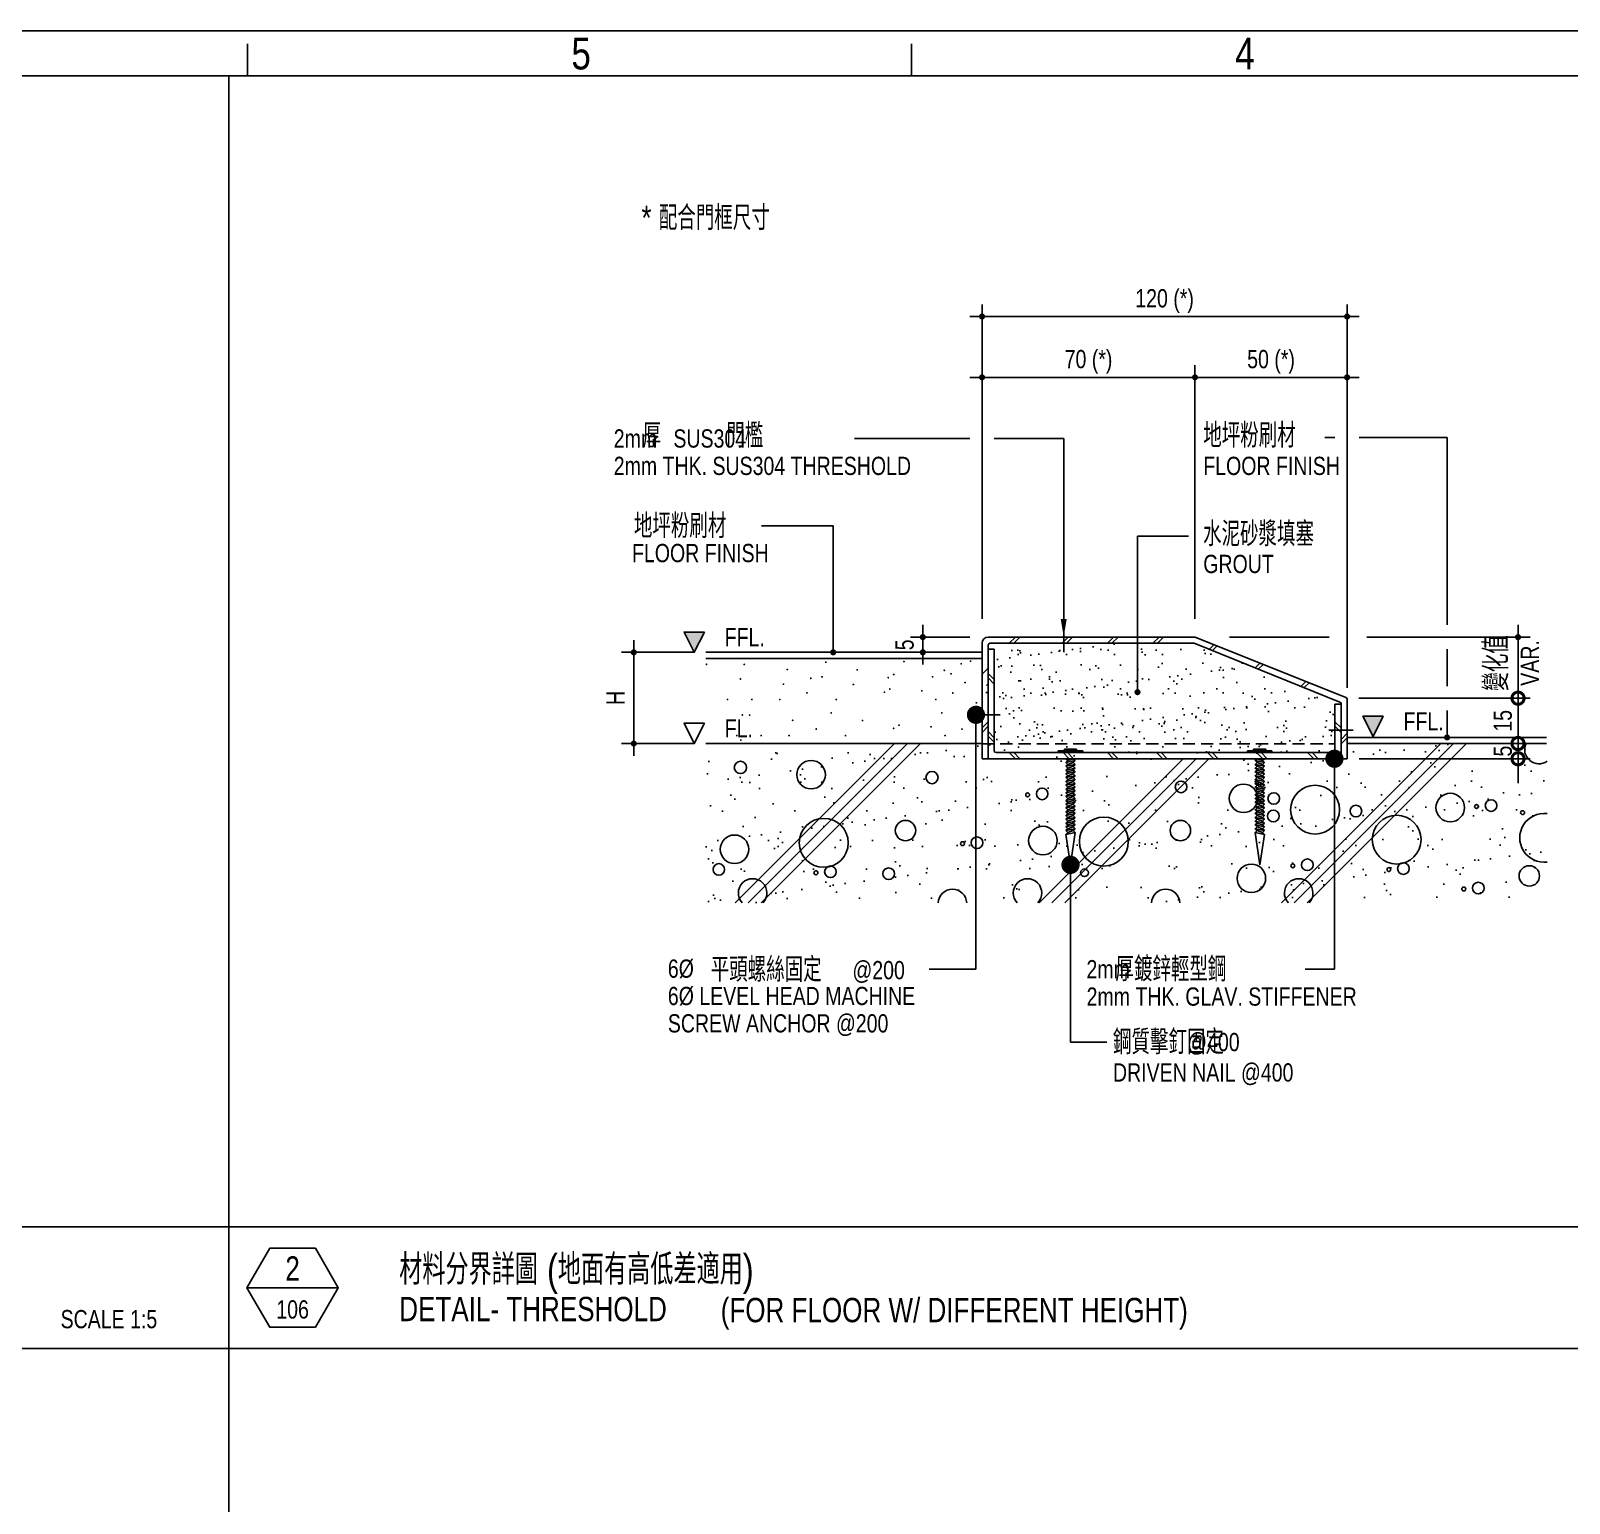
# Model space of a CAD drawing. Extents: x -14231 to 413940, y -171733 to 124993.
# Drawn here: x 241.1 to 494, y 329.7 to 571.9 of the extents above; entities that cross this region are included whole.
import ezdxf
from ezdxf.enums import TextEntityAlignment as Align

# ---------------------------------------------------------------- set-up
doc = ezdxf.new("R2010")
doc.units = 0
doc.header["$LTSCALE"] = 8
doc.linetypes.add('HIDDEN', pattern=[0.375, 0.25, -0.125])
doc.layers.get('0').update_dxf_attribs({"color": 1, "linetype": 'CONTINUOUS'})
doc.layers.get('Defpoints').update_dxf_attribs({"linetype": 'CONTINUOUS'})
for name, color, linetype in [('1', 1, 'CONTINUOUS'), ('2', 2, 'CONTINUOUS'), ('3', 3, 'CONTINUOUS'), ('4', 4, 'CONTINUOUS'), ('BOR', 1, 'CONTINUOUS'), ('DIM', 1, 'CONTINUOUS'), ('NOTE', 2, 'CONTINUOUS'), ('SECTIONS', 3, 'CONTINUOUS'), ('TEXT', 2, 'CONTINUOUS')]:
    doc.layers.add(name, color=color, linetype=linetype)
doc.styles.add('ACADCHN6', font='CTCICHN0.shx', dxfattribs={"bigfont": 'ACADCHN6.shx'})
doc.styles.add('CTCIL_A1_DWG$0$ARIAL', font='Arial')
doc.styles.add('S1', font='AUCAD', dxfattribs={"width": 0.8, "height": 3})
doc.dimstyles.new('ARCH-2', dxfattribs={"dimscale": 100, "dimtxt": 3, "dimasz": 0.04, "dimexe": 0.02, "dimexo": 0.02, "dimgap": 0.01, "dimtad": 1, "dimdec": 0, "dimlfac": 2, "dimzin": 0, "dimdsep": 46, "dimtxsty": 'S1', "dimblk": 'DOTSMALL', "dimcen": 0.02, "dimdle": 0.02, "dimclrd": 1, "dimclre": 1, "dimclrt": 2, "dimadec": 0, "dimazin": 0, "dimtfac": 1, "dimtdec": 0, "dimtix": 1, "dimtofl": 0, "dimtmove": 1, "dimatfit": 3, "dimfxl": 1, "dimtolj": 1, "dimtzin": 0, "dimlwd": -1, "dimlwe": -1, "dimarcsym": 0})
doc.dimstyles.new('CTCI_CVLLEADER', dxfattribs={"dimtxt": 3, "dimasz": 3, "dimexe": 2, "dimexo": 2, "dimgap": 1, "dimtad": 0, "dimtih": 1, "dimtoh": 1, "dimdec": 4, "dimlfac": 100, "dimzin": 0, "dimdsep": 46, "dimtxsty": 'S1', "dimblk": 'DTARROWF', "dimcen": 2, "dimclrd": 1, "dimclre": 1, "dimclrt": 2, "dimadec": 0, "dimazin": 0, "dimtfac": 1, "dimtdec": 4, "dimtofl": 0, "dimtmove": 0, "dimatfit": 3, "dimldrblk": 'DTARROWF', "dimfxl": 1, "dimtolj": 1, "dimtzin": 0, "dimarcsym": 0})

# ---------------------------------------------------------------- blocks, each defined once
blk = doc.blocks.new('DARROW1')
at = {"layer": '1', "color": 2}
blk.add_solid([(-3, -0.5), (-3, 0.5), (0, 0)], dxfattribs=at)
blk = doc.blocks.new('darrow9')
at = {"color": 2, "const_width": 0.5}
blk.add_lwpolyline([(-0.25, 0, 1), (0.25, 0, 1)], format="xyb", close=True, dxfattribs=at)
blk = doc.blocks.new('DTARROWF')
at = {"color": 0, "const_width": 0.5}
blk.add_lwpolyline([(-0.25, 0, 1), (0.25, 0, 1)], format="xyb", close=True, dxfattribs=at)
blk = doc.blocks.new('_DotSmall')
at = {"color": 0, "linetype": 'ByBlock', "const_width": 0.5}
blk.add_lwpolyline([(-0.0625, 0, 1), (0.0625, 0, 1)], format="xyb", close=True, dxfattribs=at)
blk = doc.blocks.new('*D11')
at = {"layer": '1', "color": 1, "transparency": 16777216}
for p, q in [((485.55, 454.68), (485.55, 458.68)), ((459.45, 454.68), (487.55, 454.68)), ((459.45, 452.18), (487.55, 452.18)), ((485.55, 452.18), (485.55, 448.18))]:
    blk.add_line(p, q, dxfattribs=at)
at = {"layer": 'Defpoints', "color": 0, "transparency": 16777216}
for p in [(457.45, 454.68), (485.55, 454.68), (457.45, 452.18)]:
    blk.add_point(p, dxfattribs=at)
at = {"layer": '1', "color": 1, "transparency": 16777216, "xscale": 4, "yscale": 4, "zscale": 4}
for p, rotation in [((485.55, 454.68), 270), ((485.55, 452.18), 90)]:
    blk.add_blockref('_DotSmall', p, dxfattribs=dict(at, rotation=rotation))
at = {"layer": '1', "color": 2, "transparency": 16777216, "insert": (483.05, 453.43), "char_height": 3, "attachment_point": 5, "rotation": 90, "style": 'S1'}
blk.add_mtext('\\A1;5', dxfattribs=at)
blk = doc.blocks.new('*D12')
at = {"layer": '1', "color": 1, "transparency": 16777216}
for p, q in [((485.55, 452.68), (485.55, 464.13)), ((459.4, 462.13), (487.55, 462.13)), ((459.45, 454.68), (487.55, 454.68))]:
    blk.add_line(p, q, dxfattribs=at)
at = {"layer": 'Defpoints', "color": 0, "transparency": 16777216}
for p in [(457.4, 462.13), (485.55, 462.13), (457.45, 454.68)]:
    blk.add_point(p, dxfattribs=at)
at = {"layer": '1', "color": 1, "transparency": 16777216, "xscale": 4, "yscale": 4, "zscale": 4}
for p, rotation in [((485.55, 462.13), 90), ((485.55, 454.68), 270)]:
    blk.add_blockref('_DotSmall', p, dxfattribs=dict(at, rotation=rotation))
at = {"layer": '1', "color": 2, "transparency": 16777216, "insert": (483.05, 458.41), "char_height": 3, "attachment_point": 5, "rotation": 90, "style": 'S1'}
blk.add_mtext('\\A1;15', dxfattribs=at)
blk = doc.blocks.new('_Dot')
at = {"color": 0, "linetype": 'ByBlock', "lineweight": -2}
blk.add_line((-0.5, 0), (-1, 0), dxfattribs=at)
at = {"color": 0, "linetype": 'ByBlock', "const_width": 0.5}
blk.add_lwpolyline([(-0.25, 0, 1), (0.25, 0, 1)], format="xyb", close=True, dxfattribs=at)
blk = doc.blocks.new('CTCIL_A1_DWG')
at = {"linetype": 'Continuous', "lineweight": 25}
for p, q in [((840, 593), (0, 593)), ((291.64, 585.5), (291.64, 590.81)), ((402.24, 585.5), (402.24, 590.81)), ((832.65, 585.5), (8.35, 585.5))]:
    blk.add_line(p, q, dxfattribs=at)
at = {"linetype": 'Continuous', "lineweight": 0, "style": 'CTCIL_A1_DWG$0$ARIAL', "width": 0.786}
for s, p in [('5', (345.59, 586.55)), ('4', (456.2, 586.55))]:
    blk.add_text(s, height=5.31, dxfattribs=at).set_placement(p)

msp = doc.modelspace()

# ---------------------------------------------------------------- hatches: boundary and pattern name
at = {"layer": '2', "linetype": 'Continuous'}
h = msp.add_hatch(dxfattribs=at)
h.set_pattern_fill('AR-SAND', color=256, scale=0.15, style=0)
h.set_pattern_definition([(37.5, (-33.279, 170.723), (-0.240005, 7.3412), [0, -5.7912, 0, -6.477, 0, -6.19125]), (7.5, (-33.279, 170.723), (6.74285, 10.75238), [0, -3.1242, 0, -5.2197, 0, -2.00025]), (327.5, (-37.965, 170.723), (11.864886, 0.02156), [0, -1.905, 0, -6.858, 0, -8.9535]), (317.5, (-37.965, 170.723), (11.45335, 3.34394), [0, -0.9525, 0, -4.4958, 0, -5.1435])])
edge = h.paths.add_edge_path()
edge.add_line((352.0673, 428.4892), (490.2246, 428.4892))
edge.add_line((352.0673, 454.6754), (352.0673, 428.4892))
edge.add_line((397.4542, 454.6754), (352.0673, 454.6754))
edge.add_line((397.4542, 452.1754), (457.4542, 452.1754))
edge.add_line((397.4542, 452.1754), (397.4542, 471.1754))
edge.add_line((457.4542, 452.1754), (457.4542, 461.9592))
edge.add_line((457.4542, 454.6754), (490.2246, 454.6754))
edge.add_line((490.2246, 454.6754), (490.2246, 428.4892))
at = {"layer": 'DIM', "linetype": 'Continuous'}
h = msp.add_hatch(dxfattribs=at)
h.set_pattern_fill('AR-SAND', color=2, scale=0.1, style=0)
h.set_pattern_definition([(37.5, (82.9568, -27.015), (-0.160003, 4.894132), [0, -3.8608, 0, -4.318, 0, -4.1275]), (7.5, (82.957, -27.015), (4.49523, 7.16825), [0, -2.0828, 0, -3.4798, 0, -1.3335]), (327.5, (79.8326, -27.015), (7.909924, 0.014372), [0, -1.27, 0, -4.572, 0, -5.969]), (317.5, (79.8326, -27.015), (7.635565, 2.22929), [0, -0.635, 0, -2.9972, 0, -3.429])])
h.paths.add_polyline_path([(432.3024, 471.1754), (417.8721, 471.1754), (417.8721, 466.8478, -1), (417.8721, 466.3478, -1), (417.8721, 466.8478), (417.8721, 471.1754), (398.7542, 471.1754, 0.41421356), (398.4542, 470.8754), (398.4542, 470.1754), (399.4542, 470.1754), (399.4542, 457.1754), (455.4542, 457.1754), (455.4542, 461.1519), (456.4475, 461.1519, 0.34704597), (456.2837, 461.4856)])
h.paths.add_polyline_path([(455.4542, 457.1754), (399.4542, 457.1754), (399.4542, 453.4754, 0.41421356), (399.7542, 453.1754), (409.991, 453.1754), (409.991, 453.4754), (410.991, 453.4754), (410.991, 453.7754), (412.991, 453.7754), (412.991, 453.4754), (413.991, 453.4754), (413.991, 453.1754), (439.991, 453.1754), (439.991, 453.4754), (440.991, 453.4754), (440.991, 453.7754), (442.991, 453.7754), (442.991, 453.4754), (443.991, 453.4754), (443.991, 453.1754), (448.9163, 453.1754, -0.50444778), (455.3825, 453.2808, 0.17841763), (455.4542, 453.4754)])

# ---------------------------------------------------------------- linework, layer by layer
at = {"layer": '1'}
for p, q in [((402.9306, 472.1754), (401.9306, 471.1754)), ((403.6583, 472.1754), (402.6583, 471.1754)), ((411.6101, 472.1754), (410.6101, 471.1754)), ((412.3377, 472.1754), (411.3377, 471.1754)), ((419.0785, 472.1754), (418.0785, 471.1754)), ((419.8061, 472.1754), (418.8061, 471.1754)), ((426.5468, 472.1754), (425.5468, 471.1754)), ((427.2745, 472.1754), (426.2745, 471.1754)), ((435.5687, 470.9306), (434.8044, 470.1663)), ((436.0882, 470.7225), (435.3226, 469.9569)), ((443.121, 467.9046), (442.3384, 467.1221)), ((397.4542, 466.076), (398.4542, 467.076)), ((399.4542, 465.1898), (398.4542, 466.1898)), ((399.4542, 464.4621), (398.4542, 465.4621)), ((443.6405, 467.6965), (442.8567, 466.9126)), ((450.6733, 464.8786), (449.8725, 464.0778)), ((451.1928, 464.6704), (450.3908, 463.8684)), ((397.4542, 457.243), (398.4542, 458.243)), ((456.4542, 457.243), (455.4542, 458.243)), ((397.4542, 456.5153), (398.4542, 457.5153)), ((399.4542, 455.6291), (398.4542, 456.6291)), ((399.4542, 454.9015), (398.4542, 455.9015)), ((456.4542, 456.5153), (455.4542, 457.5153)), ((456.4542, 455.3628), (457.4542, 456.3628)), ((456.4542, 454.6351), (457.4542, 455.6351)), ((383.086, 454.6754), (356.8998, 428.4892)), ((385.2074, 454.6754), (359.0212, 428.4892)), ((387.3287, 454.6754), (361.1425, 428.4892)), ((402.9306, 452.1754), (401.9306, 453.1754)), ((403.6583, 452.1754), (402.6583, 453.1754)), ((411.7824, 452.1754), (410.7824, 453.1754)), ((412.5101, 452.1754), (411.5101, 453.1754)), ((419.0785, 452.1754), (418.0785, 453.1754)), ((419.8061, 452.1754), (418.8061, 453.1754)), ((427.1435, 452.1754), (426.1435, 453.1754)), ((427.8711, 452.1754), (426.8711, 453.1754)), ((435.523, 452.1754), (434.523, 453.1754)), ((436.2507, 452.1754), (435.2507, 453.1754)), ((443.588, 452.1754), (442.588, 453.1754)), ((444.3157, 452.1754), (443.3157, 453.1754)), ((472.8415, 454.6754), (446.6553, 428.4892)), ((474.9628, 454.6754), (448.7766, 428.4892)), ((477.0841, 454.6754), (450.8979, 428.4892)), ((451.9676, 452.1754), (450.9676, 453.1754)), ((452.6952, 452.1754), (451.6952, 453.1754)), ((430.5104, 452.1754), (406.8242, 428.4892)), ((432.6317, 452.1754), (408.9455, 428.4892)), ((434.7531, 452.1754), (411.0669, 428.4892))]:
    msp.add_line(p, q, dxfattribs=at)
at = {"layer": '1', "linetype": 'HIDDEN'}
msp.add_line((397.4542, 454.6079), (455.4542, 454.6079), dxfattribs=at)
at = {"layer": '1'}
for centre, radius in [((357.7333, 450.7511), 1.0051), ((369.3568, 449.5545), 2.3453), ((389.2275, 449.075), 1.0051), ((430.158, 447.5502), 0.9563), ((440.4268, 445.6652), 2.3453), ((452.1883, 443.7973), 4.0205), ((404.942, 446.2399), 0.3188), ((407.3329, 446.3992), 0.9563), ((442.9429, 445.0994), 0.3188), ((445.4002, 445.6393), 0.9563), ((474.4074, 444.1454), 2.3453), ((481.1249, 444.4785), 0.9563), ((417.4696, 438.5548), 4.0205), ((445.3338, 442.7587), 0.9563), ((458.9038, 443.5774), 0.9563), ((465.6029, 438.8739), 4.0205), ((478.7341, 444.3192), 0.3188), ((486.2989, 443.3163), 0.3188), ((371.4376, 438.3481), 4.0205), ((384.8719, 440.3594), 1.6752), ((407.4508, 438.7207), 2.3453), ((430.0529, 440.3594), 1.6752), ((356.7651, 437.2868), 2.3453), ((394.2364, 438.2044), 0.3188), ((396.6273, 438.3637), 0.9563), ((450.9199, 434.733), 0.9563), ((466.7051, 434.1123), 0.9563), ((354.1873, 433.9686), 0.9563), ((370.1489, 433.4271), 0.3188), ((372.5397, 433.5864), 0.9563), ((382.1031, 433.2678), 0.9563), ((414.2895, 433.4271), 0.6376), ((441.7194, 432.5071), 2.3453), ((448.529, 434.5736), 0.3188), ((464.3142, 433.953), 0.3188), ((487.4042, 432.9069), 1.6752), ((476.6312, 430.7519), 0.3188), ((479.022, 430.9112), 0.9563)]:
    msp.add_circle(centre, radius, dxfattribs=at)
for centre, radius, start, end in [((488.9843, 453.6767), 2.3453, 154.796191, 305.348779), ((489.849, 439.1667), 4.0205, 82.968631, 277.031369), ((359.7435, 430.1069), 2.3453, 316.391511, 223.608489), ((404.9245, 430.1069), 2.3453, 316.391511, 223.608489), ((449.499, 430.1069), 2.3453, 316.391511, 223.608489), ((392.5926, 428.3753), 2.3453, 2.783951, 177.216049), ((427.641, 428.3753), 2.3453, 2.783951, 177.216049)]:
    msp.add_arc(centre, radius, start, end, dxfattribs=at)
at = {"layer": '2'}
for p, q in [((397.4542, 469.6754), (352.0673, 469.6754)), ((490.2246, 455.6754), (457.4542, 455.6754))]:
    msp.add_line(p, q, dxfattribs=at)
at = {"layer": '2', "const_width": 0.15}
for points in [[(352.1669, 467.6249, -1), (352.1669, 467.7749, -1)], [(358.3691, 467.6187, -1), (358.3691, 467.7687, -1)], [(371.7772, 467.9714, -1), (371.7772, 468.1214, -1)], [(384.6211, 468.079, -1), (384.6211, 468.229, -1)], [(394.0327, 467.7156, -1), (394.0327, 467.8656, -1)], [(395.5682, 468.1508, -1), (395.5682, 468.3008, -1)], [(357.7372, 465.2186, -1), (357.7372, 465.3686, -1)], [(365.4422, 466.7618, -1), (365.4422, 466.9118, -1)], [(369.3073, 465.3262, -1), (369.3073, 465.4762, -1)], [(371.1452, 465.5713, -1), (371.1452, 465.7213, -1)], [(377.0054, 466.7872, -1), (376.8554, 466.7872, -1)], [(382.0364, 465.4396, -1), (382.0364, 465.5896, -1)], [(382.9293, 465.9617, -1), (382.9293, 466.1117, -1)], [(389.3166, 465.5713, -1), (389.3166, 465.7213, -1)], [(391.2437, 466.6433, -1), (391.2437, 466.7933, -1)], [(392.3552, 466.0578, -1), (392.3552, 466.2078, -1)], [(364.8103, 464.3617, -1), (364.8103, 464.5117, -1)], [(368.6753, 462.9261, -1), (368.6753, 463.0761, -1)], [(376.3734, 464.3871, -1), (376.2234, 464.3871, -1)], [(381.4044, 463.0395, -1), (381.4044, 463.1895, -1)], [(382.2974, 463.5616, -1), (382.2974, 463.7116, -1)], [(387.5524, 463.2788, -1), (387.5524, 463.4288, -1)], [(392.6424, 462.9154, -1), (392.6424, 463.0654, -1)], [(394.6562, 464.6222, -1), (394.6562, 464.7722, -1)], [(355.6196, 461.8431, -1), (355.6196, 461.9931, -1)], [(359.6216, 461.8431, -1), (359.6216, 461.9931, -1)], [(364.2112, 461.8431, -1), (364.2112, 461.9931, -1)], [(373.4903, 461.8431, -1), (373.4903, 461.9931, -1)], [(389.8534, 461.8431, -1), (389.8534, 461.9931, -1)], [(396.5191, 461.3012, -1), (396.5191, 461.4512, -1)], [(358.0516, 459.2877, -1), (358.0516, 459.4377, -1)], [(359.2539, 459.2815, -1), (359.2539, 459.4315, -1)], [(366.3269, 458.4246, -1), (366.3269, 458.5746, -1)], [(372.6619, 459.6342, -1), (372.6619, 459.7842, -1)], [(377.8901, 458.45, -1), (377.7401, 458.45, -1)], [(383.8141, 457.6245, -1), (383.8141, 457.7745, -1)], [(390.8333, 459.6342, -1), (390.8333, 459.7842, -1)], [(397.0555, 458.406, -1), (397.0555, 458.556, -1)], [(357.1363, 455.906, -1), (357.1363, 456.056, -1)], [(357.8916, 455.2427, -1), (357.7416, 455.2427, -1)], [(361.1382, 455.906, -1), (361.1382, 456.056, -1)], [(365.7279, 455.906, -1), (365.7279, 456.056, -1)], [(370.192, 456.989, -1), (370.192, 457.139, -1)], [(375.007, 455.906, -1), (375.007, 456.056, -1)], [(382.9211, 457.1024, -1), (382.9211, 457.2524, -1)], [(389.0691, 457.3417, -1), (389.0691, 457.4917, -1)], [(391.37, 455.906, -1), (391.37, 456.056, -1)], [(394.1591, 456.9783, -1), (394.1591, 457.1283, -1)]]:
    msp.add_lwpolyline(points, format="xyb", close=True, dxfattribs=at)
at = {"layer": '2', "linetype": 'Continuous'}
for points in [[(411.2355, 452.1754), (411.5466, 451.8644), (411.2355, 451.5532), (411.5466, 451.2421), (411.2355, 450.9309)], [(411.2355, 450.9309), (411.5466, 450.6199), (411.2355, 450.3087), (411.5466, 449.9976), (411.2355, 449.6865), (411.5466, 449.3754), (411.2355, 449.0642), (411.5466, 448.7531), (411.2355, 448.442), (411.5466, 448.1309), (411.2355, 447.8197), (411.5466, 447.5086), (411.2355, 447.1975)], [(412.4355, 452.1754), (412.7466, 451.8644), (412.4355, 451.5532), (412.7466, 451.2421), (412.4355, 450.9309)], [(412.4355, 450.9309), (412.7466, 450.6199), (412.4355, 450.3087), (412.7466, 449.9976), (412.4355, 449.6865), (412.7466, 449.3754), (412.4355, 449.0642), (412.7466, 448.7531), (412.4355, 448.442), (412.7466, 448.1309), (412.4355, 447.8197), (412.7466, 447.5086), (412.4355, 447.1975)], [(442.6514, 452.1754), (442.3404, 451.8644), (442.6514, 451.5532), (442.3404, 451.2421), (442.6514, 450.9309)], [(442.6514, 450.9309), (442.3404, 450.6199), (442.6514, 450.3087), (442.3404, 449.9976), (442.6514, 449.6865), (442.3404, 449.3754), (442.6514, 449.0642), (442.3404, 448.7531), (442.6514, 448.442), (442.3404, 448.1309), (442.6514, 447.8197), (442.3404, 447.5086), (442.6514, 447.1975)], [(443.8514, 452.1754), (443.5404, 451.8644), (443.8514, 451.5532), (443.5404, 451.2421), (443.8514, 450.9309)], [(443.8514, 450.9309), (443.5404, 450.6199), (443.8514, 450.3087), (443.5404, 449.9976), (443.8514, 449.6865), (443.5404, 449.3754), (443.8514, 449.0642), (443.5404, 448.7531), (443.8514, 448.442), (443.5404, 448.1309), (443.8514, 447.8197), (443.5404, 447.5086), (443.8514, 447.1975)], [(411.2355, 447.1975), (411.5466, 446.8864), (411.2355, 446.5752), (411.5466, 446.2641), (411.2355, 445.953), (411.5466, 445.6419), (411.2355, 445.3307), (411.5466, 445.0196), (411.2355, 444.7085), (411.5466, 444.3974), (411.2355, 444.0862), (411.5466, 443.7751), (411.2355, 443.464)], [(412.4355, 447.1975), (412.7466, 446.8864), (412.4355, 446.5752), (412.7466, 446.2641), (412.4355, 445.953), (412.7466, 445.6419), (412.4355, 445.3307), (412.7466, 445.0196), (412.4355, 444.7085), (412.7466, 444.3974), (412.4355, 444.0862), (412.7466, 443.7751), (412.4355, 443.464)], [(442.6514, 447.1975), (442.3404, 446.8864), (442.6514, 446.5752), (442.3404, 446.2641), (442.6514, 445.953), (442.3404, 445.6419), (442.6514, 445.3307), (442.3404, 445.0196), (442.6514, 444.7085), (442.3404, 444.3974), (442.6514, 444.0862), (442.3404, 443.7751), (442.6514, 443.464)], [(443.8514, 447.1975), (443.5404, 446.8864), (443.8514, 446.5752), (443.5404, 446.2641), (443.8514, 445.953), (443.5404, 445.6419), (443.8514, 445.3307), (443.5404, 445.0196), (443.8514, 444.7085), (443.5404, 444.3974), (443.8514, 444.0862), (443.5404, 443.7751), (443.8514, 443.464)], [(411.2355, 443.464), (411.5466, 443.1529), (411.2355, 442.8417), (411.5466, 442.5306), (411.2355, 442.2195), (411.5466, 441.9084), (411.2355, 441.5972), (411.5466, 441.2861), (411.2355, 440.975), (411.5466, 440.6639), (411.2355, 440.3527), (411.5466, 440.0416), (411.2355, 439.7305)], [(412.4355, 443.464), (412.7466, 443.1529), (412.4355, 442.8417), (412.7466, 442.5306), (412.4355, 442.2195), (412.7466, 441.9084), (412.4355, 441.5972), (412.7466, 441.2861), (412.4355, 440.975), (412.7466, 440.6639), (412.4355, 440.3527), (412.7466, 440.0416), (412.7466, 440.0416)], [(442.6514, 443.464), (442.3404, 443.1529), (442.6514, 442.8417), (442.3404, 442.5306), (442.6514, 442.2195), (442.3404, 441.9084), (442.6514, 441.5972), (442.3404, 441.2861), (442.6514, 440.975), (442.3404, 440.6639), (442.6514, 440.3527), (442.3404, 440.0416), (442.3404, 440.0416)], [(443.8514, 443.464), (443.5404, 443.1529), (443.8514, 442.8417), (443.5404, 442.5306), (443.8514, 442.2195), (443.5404, 441.9084), (443.8514, 441.5972), (443.5404, 441.2861), (443.8514, 440.975), (443.5404, 440.6639), (443.8514, 440.3527), (443.5404, 440.0416), (443.8514, 439.7305)]]:
    msp.add_lwpolyline(points, dxfattribs=at)
at = {"layer": '3'}
for p, q in [((273.6589, -4.6575), (273.6589, 564.4977)), ((397.4542, 452.1754), (397.4542, 471.1754)), ((398.4542, 472.1754), (432.4055, 472.1754)), ((398.4542, 452.1754), (398.4542, 470.8754)), ((398.7542, 471.1754), (432.3024, 471.1754)), ((456.2491, 461.4996), (432.3024, 471.1754)), ((457.2491, 462.2438), (432.5004, 472.1601)), ((397.4542, 468.6754), (352.0673, 468.6754)), ((398.4542, 470.1754), (399.4542, 470.1754)), ((399.4542, 453.4754), (399.4542, 470.1754)), ((455.4542, 453.4754), (455.4542, 461.1519)), ((455.4542, 461.1519), (456.4542, 461.1519)), ((456.4542, 452.1754), (456.4542, 461.2149)), ((457.4542, 452.1754), (457.4542, 461.9592)), ((397.4542, 454.6754), (352.0673, 454.6754)), ((399.7542, 453.1754), (455.1542, 453.1754)), ((457.4542, 454.6754), (490.2246, 454.6754)), ((397.4542, 452.1754), (457.4542, 452.1754)), ((-2.7034, 375.1898), (810.3973, 375.1898)), ((-2.7034, 355.1898), (810.3973, 355.1898))]:
    msp.add_line(p, q, dxfattribs=at)
for centre, radius, start, end in [((398.4542, 471.1754), 1, 90, 180), ((398.7542, 470.8754), 0.3, 90, 180), ((432.4055, 471.8754), 0.3, 71.565051, 90), ((456.1542, 461.2149), 0.3, 0, 71.565051), ((457.1542, 461.9592), 0.3, 0, 71.565051), ((399.7542, 453.4754), 0.3, 180, 270), ((455.1542, 453.4754), 0.3, 270, 0)]:
    msp.add_arc(centre, radius, start, end, dxfattribs=at)
at = {"layer": '4'}
for p, q in [((400.4542, 459.4012), (396.4542, 459.4012)), ((454.4542, 456.8635), (458.4542, 456.8635))]:
    msp.add_line(p, q, dxfattribs=at)
at = {"layer": 'DIM', "color": 1, "linetype": 'Continuous'}
for p, q in [((397.4542, 526.8998), (397.4542, 516.8998)), ((457.4542, 526.8998), (457.4542, 516.8998)), ((395.4542, 524.8998), (459.4542, 524.8998)), ((397.4542, 516.8998), (397.4542, 475.1754)), ((432.4542, 516.8998), (432.4542, 475.1754)), ((457.4542, 516.8998), (457.4542, 463.8535)), ((395.4542, 514.8998), (459.4542, 514.8998)), ((455.4542, 505.0276), (453.7687, 505.0276)), ((459.4542, 505.0276), (473.8885, 505.0276)), ((473.8885, 474.1754), (473.8885, 505.0276)), ((387.7167, 467.6754), (387.7167, 474.1754)), ((485.5509, 448.6271), (485.5509, 474.1754)), ((340.2048, 452.6754), (340.2048, 471.6754)), ((385.7167, 472.1754), (395.4542, 472.1754)), ((487.5509, 472.1754), (460.6943, 472.1754)), ((338.2048, 469.6754), (350.0673, 469.6754)), ((385.7167, 469.6754), (395.4542, 469.6754)), ((473.8885, 470.1754), (473.8885, 464.1346)), ((473.8885, 455.6754), (473.8885, 460.1346)), ((338.2048, 454.6754), (350.0673, 454.6754))]:
    msp.add_line(p, q, dxfattribs=at)
at = {"layer": 'NOTE', "color": 1}
for p, q in [((395.4542, 504.8419), (376.5098, 504.8419)), ((399.4542, 504.8419), (410.8763, 504.8419)), ((410.8763, 469.6754), (410.8763, 504.8419)), ((423.0019, 463.1248), (423.0019, 488.7682)), ((423.0019, 488.7682), (431.359, 488.7682)), ((454.4856, 472.1754), (438.1285, 472.1754)), ((412.7466, 451.8644), (411.2355, 451.5532)), ((412.7466, 451.2421), (411.2355, 450.9309)), ((412.7466, 450.6199), (411.2355, 450.3087)), ((412.4355, 452.1754), (411.5466, 451.8644)), ((412.4355, 451.5532), (411.5466, 451.2421)), ((412.4355, 450.9309), (411.5466, 450.6199)), ((412.4355, 450.3087), (411.5466, 449.9976)), ((442.3404, 451.8644), (443.8514, 451.5532)), ((442.3404, 451.2421), (443.8514, 450.9309)), ((442.3404, 450.6199), (443.8514, 450.3087)), ((442.6514, 452.1754), (443.5404, 451.8644)), ((442.6514, 451.5532), (443.5404, 451.2421)), ((442.6514, 450.9309), (443.5404, 450.6199)), ((442.6514, 450.3087), (443.5404, 449.9976)), ((412.7466, 449.9976), (411.2355, 449.6865)), ((412.7466, 449.3754), (411.2355, 449.0642)), ((412.7466, 448.7531), (411.2355, 448.442)), ((412.7466, 448.1309), (411.2355, 447.8197)), ((412.4355, 449.6865), (411.5466, 449.3754)), ((412.4355, 449.0642), (411.5466, 448.7531)), ((412.4355, 448.442), (411.5466, 448.1309)), ((412.4355, 447.8197), (411.5466, 447.5086)), ((442.3404, 449.9976), (443.8514, 449.6865)), ((442.3404, 449.3754), (443.8514, 449.0642)), ((442.3404, 448.7531), (443.8514, 448.442)), ((442.3404, 448.1309), (443.8514, 447.8197)), ((442.6514, 449.6865), (443.5404, 449.3754)), ((442.6514, 449.0642), (443.5404, 448.7531)), ((442.6514, 448.442), (443.5404, 448.1309)), ((442.6514, 447.8197), (443.5404, 447.5086)), ((412.7466, 447.5086), (411.2355, 447.1975)), ((412.7466, 446.8864), (411.2355, 446.5752)), ((412.7466, 446.2641), (411.2355, 445.953)), ((412.7466, 445.6419), (411.2355, 445.3307)), ((412.4355, 447.1975), (411.5466, 446.8864)), ((412.4355, 446.5752), (411.5466, 446.2641)), ((412.4355, 445.953), (411.5466, 445.6419)), ((412.4355, 445.3307), (411.5466, 445.0196)), ((442.3404, 447.5086), (443.8514, 447.1975)), ((442.3404, 446.8864), (443.8514, 446.5752)), ((442.3404, 446.2641), (443.8514, 445.953)), ((442.3404, 445.6419), (443.8514, 445.3307)), ((442.6514, 447.1975), (443.5404, 446.8864)), ((442.6514, 446.5752), (443.5404, 446.2641)), ((442.6514, 445.953), (443.5404, 445.6419)), ((442.6514, 445.3307), (443.5404, 445.0196)), ((412.7466, 445.0196), (411.2355, 444.7085)), ((412.7466, 444.3974), (411.2355, 444.0862)), ((412.7466, 443.7751), (411.2355, 443.464)), ((412.7466, 443.1529), (411.2355, 442.8417)), ((412.7466, 442.5306), (411.2355, 442.2195)), ((412.4355, 444.7085), (411.5466, 444.3974)), ((412.4355, 444.0862), (411.5466, 443.7751)), ((412.4355, 443.464), (411.5466, 443.1529)), ((412.4355, 442.8417), (411.5466, 442.5306)), ((442.3404, 445.0196), (443.8514, 444.7085)), ((442.3404, 444.3974), (443.8514, 444.0862)), ((442.3404, 443.7751), (443.8514, 443.464)), ((442.3404, 443.1529), (443.8514, 442.8417)), ((442.3404, 442.5306), (443.8514, 442.2195)), ((442.6514, 444.7085), (443.5404, 444.3974)), ((442.6514, 444.0862), (443.5404, 443.7751)), ((442.6514, 443.464), (443.5404, 443.1529)), ((442.6514, 442.8417), (443.5404, 442.5306)), ((412.7466, 441.9084), (411.2355, 441.5972)), ((412.7466, 441.2861), (411.2355, 440.975)), ((412.7466, 440.6639), (411.2355, 440.3527)), ((412.7466, 440.0416), (411.2355, 439.7305)), ((412.4355, 442.2195), (411.5466, 441.9084)), ((412.4355, 441.5972), (411.5466, 441.2861)), ((412.4355, 440.975), (411.5466, 440.6639)), ((412.4355, 440.3527), (411.5466, 440.0416)), ((442.3404, 441.9084), (443.8514, 441.5972)), ((442.3404, 441.2861), (443.8514, 440.975)), ((442.3404, 440.6639), (443.8514, 440.3527)), ((442.3404, 440.0416), (443.8514, 439.7305)), ((442.6514, 442.2195), (443.5404, 441.9084)), ((442.6514, 441.5972), (443.5404, 441.2861)), ((442.6514, 440.975), (443.5404, 440.6639)), ((442.6514, 440.3527), (443.5404, 440.0416))]:
    msp.add_line(p, q, dxfattribs=at)
at = {"layer": 'NOTE', "color": 2}
for p, q in [((423.1852, 463.5285), (423.1852, 462.9576)), ((423.1852, 462.9576), (423.3121, 462.9576)), ((423.3121, 462.9576), (423.3121, 462.8942)), ((409.991, 453.4754), (409.991, 453.1754)), ((409.991, 453.4754), (413.991, 453.4754)), ((410.991, 453.7754), (410.991, 453.4754)), ((410.991, 453.7754), (412.991, 453.7754)), ((412.991, 453.7754), (412.991, 453.4754)), ((413.991, 453.4754), (413.991, 453.1754)), ((445.0959, 453.4754), (441.0959, 453.4754)), ((441.0959, 453.4754), (441.0959, 453.1754)), ((442.0959, 453.7754), (442.0959, 453.4754)), ((444.0959, 453.7754), (442.0959, 453.7754)), ((444.0959, 453.7754), (444.0959, 453.4754)), ((445.0959, 453.4754), (445.0959, 453.1754)), ((412.7466, 440.0416), (411.991, 434.7305)), ((411.991, 434.7305), (412.7466, 440.0416)), ((442.3404, 440.0416), (443.0959, 434.7305)), ((443.0959, 434.7305), (442.3404, 440.0416)), ((411.2355, 439.7305), (411.991, 434.7305)), ((443.8514, 439.7305), (443.0959, 434.7305))]:
    msp.add_line(p, q, dxfattribs=at)
at = {"layer": 'NOTE', "color": 1}
msp.add_circle((443.0094, 447.98), 0.3188, dxfattribs=at)
at = {"layer": 'NOTE'}
for points in [[(351.8165, 473.0088), (348.4832, 473.0088), (350.1499, 469.6754)], [(463.3914, 459.1597), (460.058, 459.1597), (461.7247, 455.8263)]]:
    msp.add_solid(points, dxfattribs=at)
at = {"layer": 'SECTIONS', "color": 2}
for points in [[(351.8165, 473.0088), (348.4832, 473.0088), (350.1499, 469.6754)], [(351.8235, 458.0088), (348.4902, 458.0088), (350.1568, 454.6754)], [(463.3914, 459.1597), (460.058, 459.1597), (461.7247, 455.8263)]]:
    msp.add_lwpolyline(points, close=True, dxfattribs=at)
at = {"layer": 'TEXT', "color": 3}
msp.add_line((291.6352, 365.1898), (276.6241, 365.1898), dxfattribs=at)
msp.add_lwpolyline([(280.3769, 371.6898), (276.6241, 365.1898), (280.3769, 358.6898), (287.8825, 358.6898), (291.6352, 365.1898), (287.8825, 371.6898)], close=True, dxfattribs=at)

# ---------------------------------------------------------------- block references
at = {"layer": 'BOR', "linetype": 'Continuous', "xscale": 0.9864072873835638, "yscale": 0.9864072873835638, "zscale": 0.9864072873835638}
msp.add_blockref('CTCIL_A1_DWG', (-10.9373, -13.0428), dxfattribs=at)
at = {"layer": 'DIM', "color": 1, "linetype": 'Continuous'}
for p in [(397.4542, 524.8998), (457.4542, 524.8998), (397.4542, 514.8998), (432.4542, 514.8998), (457.4542, 514.8998), (387.7167, 472.1754), (485.5509, 472.1754), (340.2048, 469.6754), (387.7167, 469.6754), (340.2048, 454.6754)]:
    msp.add_blockref('DTARROWF', p, dxfattribs=at)
at = {"layer": 'DIM', "color": 2, "rotation": 270}
msp.add_blockref('DARROW1', (410.8763, 472.1754), dxfattribs=at)
at = {"layer": 'DIM', "color": 1, "linetype": 'Continuous', "rotation": 270.0000000000001}
msp.add_blockref('_Dot', (473.8885, 455.6754), dxfattribs=at)
at = {"layer": 'NOTE', "color": 2, "rotation": 270}
msp.add_blockref('darrow9', (423.0019, 463.1248), dxfattribs=at)

# ---------------------------------------------------------------- texts
at = {"layer": '1', "color": 2, "insert": (391.8306, 412.7151), "char_height": 3, "attachment_point": 1, "style": 'S1'}
msp.add_mtext('\\A1;', dxfattribs=at)
at = {"layer": 'DIM', "color": 2, "linetype": 'Continuous', "style": 'S1', "width": 0.8}
for s, p in [('120 (*)', (427.4542, 526.3998)), ('70 (*)', (414.9542, 516.3998)), ('50 (*)', (444.9542, 516.3998))]:
    msp.add_text(s, height=3, dxfattribs=at).set_placement(p, align=Align.CENTER)
msp.add_text('5', height=3, rotation=90, dxfattribs=at).set_placement((386.2167, 471.7976), align=Align.RIGHT)
msp.add_text('H', height=3, rotation=90, dxfattribs=at).set_placement((338.7048, 462.1754), align=Align.CENTER)
at = {"layer": 'TEXT', "width": 0.8}
for s, height, style, p in [('* 配合門框尺寸', 4, 'ACADCHN6', (341.4705, 539.1294)), ('地坪粉刷材', 4, 'ACADCHN6', (433.8149, 503.3419)), ('FLOOR FINISH', 3, 'S1', (433.8149, 498.8419)), ('水泥砂漿填塞', 4, 'ACADCHN6', (433.7769, 487.1313)), ('GROUT', 3, 'S1', (433.8149, 482.7109)), ('FFL.', 3, 'S1', (355.1499, 470.6754)), ('FL.', 3, 'S1', (355.1568, 455.6754)), ('FFL.', 3, 'S1', (466.7247, 456.8263)), ('平頭螺絲固定 ', 4, 'ACADCHN6', (352.8459, 415.4959)), ('SCALE 1:5', 3, 'S1', (245.9983, 358.5181))]:
    msp.add_text(s, height=height, dxfattribs=dict(at, style=style)).set_placement(p)
for s, height, style, p in [('2mm   SUS304        ', 3, 'S1', (336.9162, 504.8419)), ('    厚         門檻', 4, 'ACADCHN6', (336.9162, 505.3419)), ('2mm THK. SUS304 THRESHOLD', 3, 'S1', (336.9162, 500.3419)), ('地坪粉刷材', 4, 'ACADCHN6', (340.2306, 490.4596)), ('FLOOR FINISH', 3, 'S1', (339.9203, 486.0029)), ('    厚鍍鋅輕型鋼     ', 4, 'ACADCHN6', (414.6145, 417.5647)), ('鋼質擊釘固定 ', 4, 'ACADCHN6', (418.9741, 405.5862))]:
    msp.add_text(s, height=height, dxfattribs=dict(at, style=style)).set_placement(p, align=Align.MIDDLE_LEFT)
at = {"layer": 'TEXT', "color": 2, "style": 'ACADCHN6', "width": 0.8}
msp.add_text('變化值', height=4.02064, rotation=90, dxfattribs=at).set_placement((483.9655, 467.925), align=Align.CENTER)
at = {"layer": 'TEXT', "style": 'S1', "width": 0.8}
msp.add_text('VAR.', height=3.01548, rotation=90, dxfattribs=at).set_placement((489.0139, 467.925), align=Align.CENTER)
at = {"layer": 'TEXT', "color": 2, "style": 'S1', "width": 0.8}
for s, p in [('6%%C ', (345.8082, 416.1611)), (' @200', (375.2594, 415.9114)), ('6%%C LEVEL HEAD MACHINE', (345.8082, 411.6611)), ('SCREW ANCHOR @200', (345.8082, 407.1611))]:
    msp.add_text(s, height=3, dxfattribs=at).set_placement(p)
for s, p in [('2mm', (414.6145, 417.5647)), ('2mm THK. GLAV. STIFFENER ', (414.6387, 413.0647)), ('          @400', (422.2645, 405.5862)), ('DRIVEN NAIL @400', (418.9741, 400.5862))]:
    msp.add_text(s, height=3, dxfattribs=at).set_placement(p, align=Align.MIDDLE_LEFT)
at = {"layer": 'TEXT', "color": 3, "style": 'S1', "width": 0.8}
for s, height, p in [('2', 4, (284.1297, 366.3476)), ('106', 3, (284.1297, 360.1139))]:
    msp.add_text(s, height=height, dxfattribs=at).set_placement(p, align=Align.CENTER)
at = {"layer": 'TEXT', "color": 3, "width": 0.8}
for s, height, style, p in [('材料分界詳圖 (地面有高低差適用)', 5, 'ACADCHN6', (301.6605, 365.6801)), ('DETAIL- THRESHOLD', 4, 'S1', (301.6605, 359.6801)), (' (FOR FLOOR W/ DIFFERENT HEIGHT)', 4, 'S1', (353.3073, 359.5121))]:
    msp.add_text(s, height=height, dxfattribs=dict(at, style=style)).set_placement(p)

# ---------------------------------------------------------------- dimensions: what is measured, and where the dimension line sits
at = {"layer": '1'}
for base, p1, p2, picture, middle in [((485.5509, 462.1346), (457.4542, 454.6754), (457.3976, 462.1346), '*D12', (483.0509, 458.405)), ((485.5509, 454.6754), (457.4542, 452.1754), (457.4542, 454.6754), '*D11', (483.0509, 453.4254))]:
    dim = msp.add_linear_dim(base=base, p1=p1, p2=p2, angle=90, dimstyle='ARCH-2', dxfattribs=at)
    dim.commit()
    dim.dimension.update_dxf_attribs({"geometry": picture, "text_midpoint": middle})

# ---------------------------------------------------------------- leaders
at = {"layer": 'DIM', "color": 1, "linetype": 'Continuous'}
msp.add_leader([(372.985, 469.6754), (372.985, 490.4596), (361.2052, 490.4596)], dimstyle='CTCI_CVLLEADER', override={"dimasz": 1, "dimldrblk": 'Dot'}, dxfattribs=at)
for points in [[(396.4542, 459.4012), (396.4542, 417.5647), (388.7569, 417.5647)], [(455.3705, 452.1754), (455.3705, 417.5647), (450.548, 417.5647)], [(411.991, 434.7305), (411.991, 405.5862), (417.9741, 405.5862)]]:
    msp.add_leader(points, dimstyle='CTCI_CVLLEADER', dxfattribs=at)

doc.saveas('drawing.dxf')
